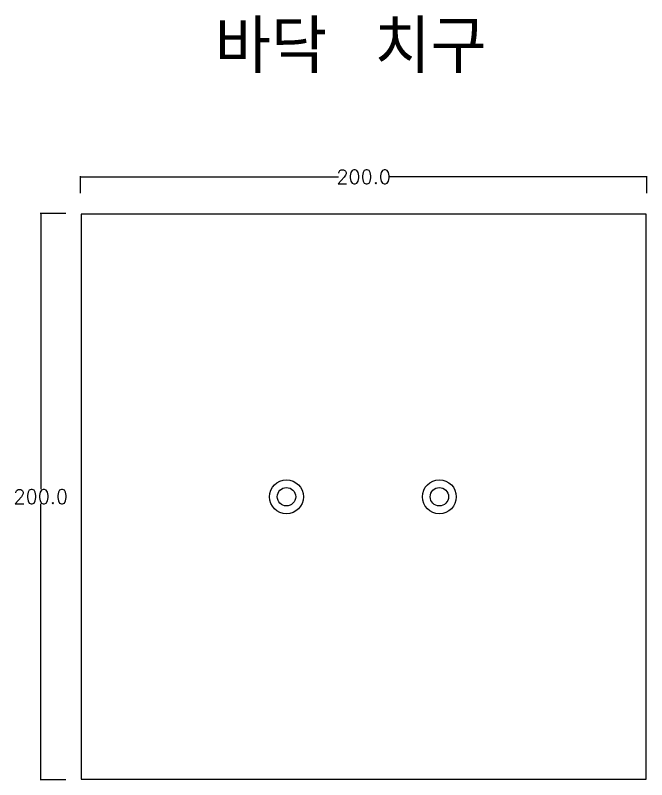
# Model space of a CAD drawing. Header units: millimetres. Extents: x 37110 to 56310, y -3510 to 5490.
# Drawn here: x 55087 to 55310, y 2890 to 3160 of the extents above; entities that cross this region are included whole.
import ezdxf

# ---------------------------------------------------------------- set-up
doc = ezdxf.new("R2010")
doc.units = ezdxf.units.MM
for name, color, linetype in [('TEXT', 3, 'Continuous'), ('볼트 구멍', 7, 'Continuous'), ('치구', 7, 'Continuous'), ('치수', 7, 'Continuous')]:
    doc.layers.add(name, color=color, linetype=linetype)
doc.styles.get("Standard").update_dxf_attribs({"font": 'txt.shx', "bigfont": 'whgtxt.shx'})
doc.dimstyles.get("Standard").update_dxf_attribs({"dimtxt": 7, "dimasz": 0.18, "dimexe": 0.18, "dimexo": 0.0625, "dimgap": 0.09, "dimtad": 0, "dimtih": 1, "dimtoh": 1, "dimdec": 1, "dimzin": 0, "dimdsep": 46, "dimtxsty": 'Standard', "dimcen": 0.09, "dimadec": 0, "dimazin": 0, "dimtfac": 1, "dimtdec": 1, "dimtofl": 0, "dimtmove": 0, "dimatfit": 3, "dimfxl": 0, "dimtolj": 1, "dimtzin": 0, "dimarcsym": 0})

# ---------------------------------------------------------------- blocks, each defined once
blk = doc.blocks.new('*D2618')
at = {"layer": 'Defpoints', "color": 0, "linetype": 'Continuous'}
for p in [(55104.86, 3090), (55095.95, 2890), (55104.86, 2890)]:
    blk.add_point(p, dxfattribs=at)
at = {"layer": '치수', "color": 0, "linetype": 'Continuous', "lineweight": -2}
for p, q in [((55104.8, 3090), (55095.77, 3090)), ((55095.95, 3089.82), (55095.95, 2992.59)), ((55095.95, 2890.18), (55095.95, 2987.41)), ((55104.8, 2890), (55095.77, 2890))]:
    blk.add_line(p, q, dxfattribs=at)
at = {"layer": '치수', "color": 0, "linetype": 'Continuous'}
for points in [[(55095.92, 3089.82), (55095.98, 3089.82), (55095.95, 3090)], [(55095.92, 2890.18), (55095.98, 2890.18), (55095.95, 2890)]]:
    blk.add_solid(points, dxfattribs=at)
at = {"layer": '치수', "color": 0, "linetype": 'Continuous', "insert": (55095.95, 2990), "char_height": 5, "attachment_point": 5}
blk.add_mtext('\\A1;200.0', dxfattribs=at)
blk = doc.blocks.new('*D2619')
at = {"layer": 'Defpoints', "color": 0, "linetype": 'Continuous'}
for p in [(55310, 3102.99), (55110, 3097.11), (55310, 3097.11)]:
    blk.add_point(p, dxfattribs=at)
at = {"layer": '치수', "color": 0, "linetype": 'Continuous', "lineweight": -2}
for p, q in [((55110, 3097.17), (55110, 3103.17)), ((55110.18, 3102.99), (55201.16, 3102.99)), ((55309.82, 3102.99), (55218.84, 3102.99)), ((55310, 3097.17), (55310, 3103.17))]:
    blk.add_line(p, q, dxfattribs=at)
at = {"layer": '치수', "color": 0, "linetype": 'Continuous'}
for points in [[(55110.18, 3103.02), (55110.18, 3102.96), (55110, 3102.99)], [(55309.82, 3103.02), (55309.82, 3102.96), (55310, 3102.99)]]:
    blk.add_solid(points, dxfattribs=at)
at = {"layer": '치수', "color": 0, "linetype": 'Continuous', "insert": (55210, 3102.99), "char_height": 5, "attachment_point": 5}
blk.add_mtext('\\A1;200.0', dxfattribs=at)

msp = doc.modelspace()

# ---------------------------------------------------------------- linework, layer by layer
at = {"layer": '볼트 구멍', "color": 6}
for centre in [(55182.75, 2989.937), (55236.75, 2989.937)]:
    msp.add_circle(centre, 6, dxfattribs=at)
at = {"layer": '볼트 구멍', "color": 3}
for centre in [(55182.75, 2989.937), (55236.75, 2989.937)]:
    msp.add_circle(centre, 3.25, dxfattribs=at)
at = {"layer": '치구'}
msp.add_lwpolyline([(55110.25, 3089.75), (55110.25, 2890.25), (55309.75, 2890.25), (55309.75, 3089.75)], close=True, dxfattribs=at)

# ---------------------------------------------------------------- texts
at = {"layer": 'TEXT', "linetype": 'Continuous'}
msp.add_text('바닥 치구', height=18.75, dxfattribs=at).set_placement((55157.425, 3139.615))

# ---------------------------------------------------------------- dimensions: what is measured, and where the dimension line sits
at = {"layer": '치수', "color": 4, "linetype": 'Continuous'}
dim = msp.add_linear_dim(base=(55310, 3102.99), p1=(55110, 3097.107), p2=(55310, 3097.107), dimstyle='Standard', override={"dimtxt": 5}, dxfattribs=at)
dim.commit()
dim.dimension.update_dxf_attribs({"geometry": '*D2619', "text_midpoint": (55210, 3102.99)})
dim = msp.add_linear_dim(base=(55095.954, 2890), p1=(55104.859, 3090), p2=(55104.859, 2890), angle=90, dimstyle='Standard', override={"dimtxt": 5}, dxfattribs=at)
dim.commit()
dim.dimension.update_dxf_attribs({"geometry": '*D2618', "text_midpoint": (55095.954, 2990)})

doc.saveas('drawing.dxf')
